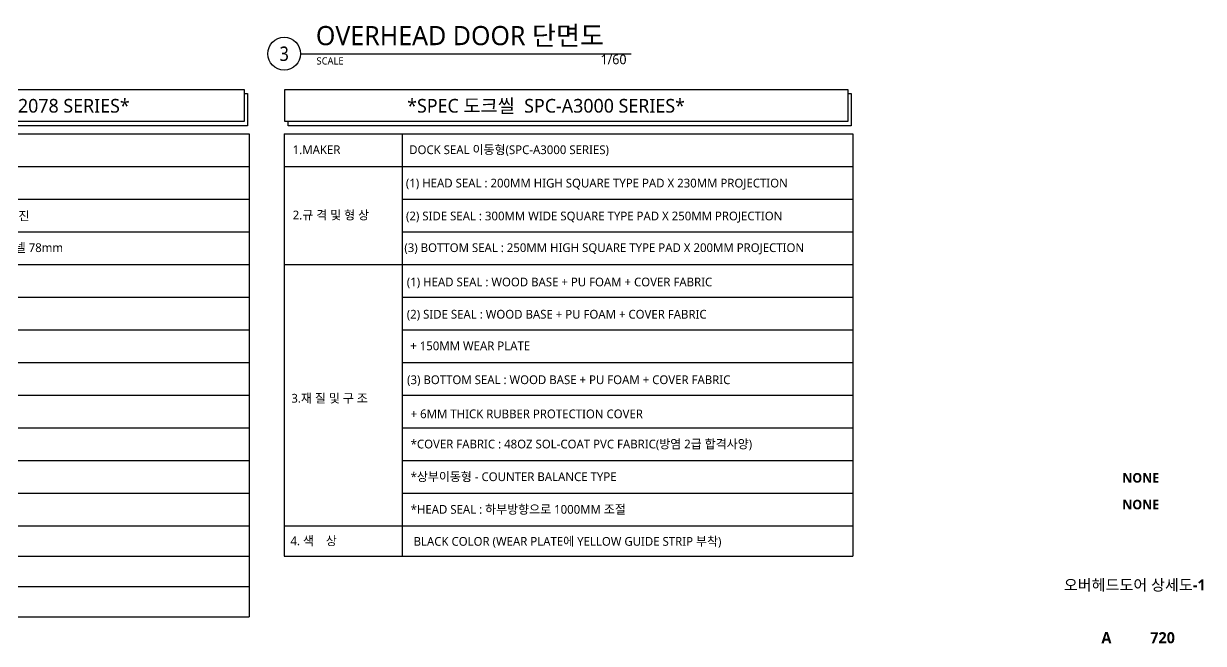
# Model space of a CAD drawing. Header units: millimetres. Extents: x 909 to 159266, y 137 to 21462.
# Drawn here: x 12744 to 23917, y 764 to 6638 of the extents above; entities that cross this region are included whole.
import ezdxf
from ezdxf.enums import TextEntityAlignment as Align

# ---------------------------------------------------------------- set-up
doc = ezdxf.new("R2010")
doc.units = ezdxf.units.MM
doc.header["$LTSCALE"] = 50
doc.header["$MEASUREMENT"] = 0
for name, color, linetype in [('A-ANNO-TITL', 7, 'Continuous'), ('OHD', 7, 'Continuous'), ('TIT', 3, 'Continuous'), ('건축120130$0$MARK', 3, 'Continuous')]:
    doc.layers.add(name, color=color, linetype=linetype)
doc.styles.add('SH_대대리576', font='')
doc.styles.add('울릉도M', font='NanumGothic.ttf')
doc.styles.get('SH_대대리576').set_extended_font_data('NanumGothic', bold=True)

msp = doc.modelspace()

# ---------------------------------------------------------------- linework, layer by layer
for points in [[(8978.1, 6014), (14832.5, 6014), (14832.5, 5709.1), (8978.1, 5709.1)], [(15217.8, 6014), (20548.4, 6014), (20548.4, 5709.1), (15217.8, 5709.1)]]:
    msp.add_lwpolyline(points, close=True)
for points in [[(14832.5, 5975.5), (14864.2, 5975.5), (14864.2, 5670.7), (9009.8, 5670.7), (9009.8, 5709.1)], [(20548.4, 5975.5), (20580.1, 5975.5), (20580.1, 5670.7), (15249.5, 5670.7), (15249.5, 5709.1)]]:
    msp.add_lwpolyline(points)
at = {"layer": 'OHD'}
for p, q in [((8971.1, 5593.4), (14880.3, 5593.4)), ((14880.3, 5593.4), (14880.3, 1017.3)), ((15210.8, 5593.4), (15210.8, 1590.7)), ((15210.8, 5593.4), (20596.3, 5593.4)), ((16328.2, 5593.4), (16328.2, 1590.7)), ((20596.3, 5593.4), (20596.3, 1590.7)), ((10088.4, 5283.8), (14880.3, 5283.8)), ((15210.8, 5283.8), (20596.3, 5283.8)), ((8971.1, 4974.1), (14880.3, 4974.1)), ((16328.2, 4974.1), (20596.3, 4974.1)), ((10088.4, 4664.4), (14880.3, 4664.4)), ((16328.2, 4664.4), (20596.3, 4664.4)), ((8971.1, 4354.8), (14880.3, 4354.8)), ((15210.8, 4354.8), (20596.3, 4354.8)), ((8971.1, 4045.1), (14880.3, 4045.1)), ((16328.2, 4045.1), (20596.3, 4045.1)), ((8971.1, 3735.4), (14880.3, 3735.4)), ((16328.2, 3735.4), (20596.3, 3735.4)), ((8971.1, 3425.8), (14880.3, 3425.8)), ((16328.2, 3425.8), (20596.3, 3425.8)), ((8971.1, 3116.1), (14880.3, 3116.1)), ((16328.2, 3116.1), (20596.3, 3116.1)), ((8971.1, 2806.4), (14880.3, 2806.4)), ((16328.2, 2806.4), (20596.3, 2806.4)), ((8971.1, 2496.8), (14880.3, 2496.8)), ((16328.2, 2496.8), (20596.3, 2496.8)), ((10088.4, 2187.1), (14880.3, 2187.1)), ((16328.2, 2187.1), (20596.3, 2187.1)), ((10088.4, 1877.4), (14880.3, 1877.4)), ((15210.8, 1877.4), (20596.3, 1877.4)), ((8971.1, 1590.7), (14880.3, 1590.7)), ((15210.8, 1590.7), (20596.3, 1590.7)), ((8971.1, 1304), (14880.3, 1304)), ((8971.1, 1017.3), (14880.3, 1017.3))]:
    msp.add_line(p, q, dxfattribs=at)
at = {"layer": '건축120130$0$MARK', "color": 4}
msp.add_line((15367.2, 6352.8), (18496.7, 6352.8), dxfattribs=at)
msp.add_circle((15211.7, 6352.8), 155.5, dxfattribs=at)

# ---------------------------------------------------------------- texts
at = {"layer": 'A-ANNO-TITL', "style": 'SH_대대리576'}
for s, height, p in [('NONE', 90, (23323.6, 2333.3)), ('NONE', 90, (23323.6, 2080)), ('오버헤드도어 상세도-1', 105, (23267, 1319.2)), ('A', 105, (22998.8, 818.1)), ('720', 105, (23530.1, 818.1))]:
    msp.add_text(s, height=height, dxfattribs=at).set_placement(p, align=Align.MIDDLE)
at = {"layer": 'TIT', "color": 4, "style": '울릉도M'}
for s, height, p in [('*SPEC 오버헤드도어 스틸단열 SPC-S2078 SERIES*', 129.633, (9994.8, 5794.6)), ('*SPEC 도크씰  SPC-A3000 SERIES*', 129.633, (16376.4, 5794.6)), ('1.MAKER', 82.97, (15292.4, 5401.8)), ('DOCK SEAL 이동형(SPC-A3000 SERIES)', 82.965, (16395.8, 5401.4)), ('(1) HEAD SEAL : 200MM HIGH SQUARE TYPE PAD X 230MM PROJECTION', 82.965, (16364.2, 5085.3)), ('판넬0.5mm 아연도 강판 엠버스 가공/폴리우레탄 폼 충진', 82.965, (10153.9, 4773.4)), ('2.규 격 및 형 상', 82.965, (15292.4, 4782.5)), ('(2) SIDE SEAL : 300MM WIDE SQUARE TYPE PAD X 250MM PROJECTION', 82.965, (16365.2, 4773.4)), ('0.5mm아연도 강판 엠버스 가공/오버헤드도어 전용 판넬 78mm', 82.965, (10146.5, 4473.2)), ('(3) BOTTOM SEAL : 250MM HIGH SQUARE TYPE PAD X 200MM PROJECTION', 82.965, (16349.6, 4473.2)), ('(1) HEAD SEAL : WOOD BASE + PU FOAM + COVER FABRIC', 82.965, (16372.8, 4147.9)), ('(2) SIDE SEAL : WOOD BASE + PU FOAM + COVER FABRIC', 82.965, (16372.8, 3842.2)), ('+ 150MM WEAR PLATE', 82.965, (16405.7, 3542.5)), ('(3) BOTTOM SEAL : WOOD BASE + PU FOAM + COVER FABRIC', 82.965, (16375.5, 3221.5)), ('3.재 질 및 구 조', 82.965, (15279.7, 3045.9)), ('+ 6MM THICK RUBBER PROTECTION COVER', 82.965, (16409.2, 2897.9)), ('*COVER FABRIC : 48OZ SOL-COAT PVC FABRIC(방염 2급 합격사양)', 82.965, (16409.2, 2612.2)), ('*상부이동형 - COUNTER BALANCE TYPE', 82.965, (16409.2, 2302.5)), ('*HEAD SEAL : 하부방향으로 1000MM 조절', 82.965, (16409.2, 1992.9)), ('4. 색    상', 82.97, (15270.9, 1694.6)), ('BLACK COLOR (WEAR PLATE에 YELLOW GUIDE STRIP 부착)', 82.965, (16437.1, 1689.6))]:
    msp.add_text(s, height=height, dxfattribs=at).set_placement(p)
at = {"layer": '건축120130$0$MARK', "color": 0, "style": '울릉도M'}
for s, height, p in [('OVERHEAD DOOR 단면도', 181.426, (15512.1, 6433.8)), ('SCALE', 68.03, (15517.6, 6250.6))]:
    msp.add_text(s, height=height, dxfattribs=at).set_placement(p)
at = {"layer": '건축120130$0$MARK', "color": 0, "style": '울릉도M', "width": 0.875}
msp.add_text('3', height=136.1, dxfattribs=at).set_placement((15211.7, 6352.8), align=Align.MIDDLE)
at = {"layer": '건축120130$0$MARK', "color": 0, "style": '울릉도M'}
msp.add_text('1/60', height=90.71, dxfattribs=at).set_placement((18454, 6253.4), align=Align.RIGHT)

doc.saveas('drawing.dxf')
